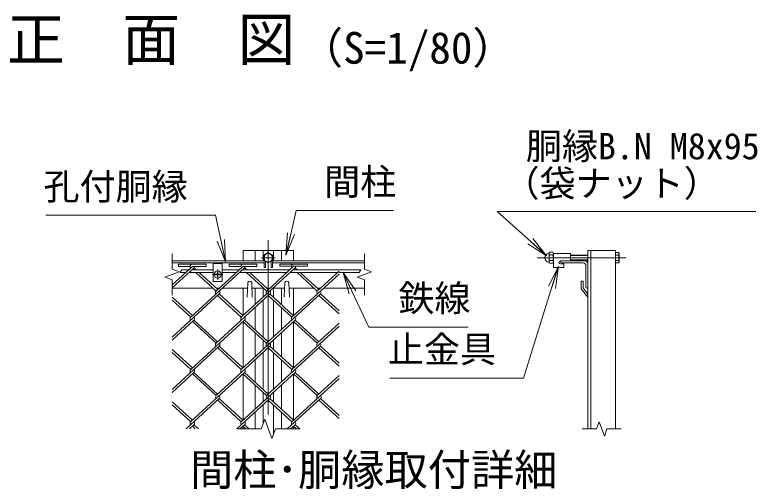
# Model space of a CAD drawing. Units: millimetres at full size; details may follow other scales. Extents: x -16800 to 16800, y -11880 to 11880.
# Drawn here: x -9378 to -3978, y -7695 to -4239 of the extents above; entities that cross this region are included whole.
import ezdxf
from ezdxf.enums import TextEntityAlignment as Align

# ---------------------------------------------------------------- set-up
doc = ezdxf.new("R2010")
doc.units = ezdxf.units.MM
doc.header["$LTSCALE"] = 40
doc.linetypes.add('USER1', pattern=[50.8, 31.75, -6.35, 6.35, -6.35])
for name, color, linetype, lineweight in [('0-0_D-STR1', 1, 'Continuous', 18), ('0-1_D-BMK', 2, 'USER1', 13), ('0-2_D-STR3', 3, 'Continuous', 13), ('0-6_D-STR-DIM', 7, 'Continuous', 13), ('0-7_0', 7, 'Continuous', 18), ('0-9_D-STR-TXT', 7, 'Continuous', 13), ('0-A_D-STR2', 7, 'Continuous', 13), ('0-B_D-TTL-TXT', 7, 'Continuous', 13)]:
    doc.layers.add(name, color=color, linetype=linetype, lineweight=lineweight)
doc.styles.add('ＭＳ ゴシック', font='')
doc.styles.get('ＭＳ ゴシック').set_extended_font_data('MS Gothic')

# ---------------------------------------------------------------- blocks, each defined once
blk = doc.blocks.new('_Open')
at = {"layer": '0-7_0'}
blk.add_line((-40, 6.67), (0, 0), dxfattribs=at)
blk.add_lwpolyline([(-40, -6.67), (0, 0), (-40, 0)], dxfattribs=at)

msp = doc.modelspace()

# ---------------------------------------------------------------- linework, layer by layer
at = {"layer": '0-0_D-STR1'}
for p, q in [((-7713.9, -5956.57), (-7348.9, -5956.57)), ((-7713.9, -6031.57), (-7713.9, -5956.57)), ((-7626.4, -6031.57), (-7626.4, -5956.57)), ((-7568.9, -5956.57), (-7568.9, -6031.57)), ((-7493.9, -5956.57), (-7493.9, -6031.57)), ((-7436.4, -6031.57), (-7436.4, -5956.57)), ((-7348.9, -6031.57), (-7348.9, -5956.57)), ((-5202.79, -7256.57), (-5202.79, -5956.57)), ((-5202.79, -5956.57), (-5002.79, -5956.57)), ((-5182.79, -7256.57), (-5182.79, -5956.57)), ((-5002.79, -7256.57), (-5002.79, -5956.57)), ((-8231.4, -6031.57), (-7562.65, -6031.57)), ((-8231.4, -6046.57), (-7562.65, -6046.57)), ((-7500.15, -6031.57), (-6831.4, -6031.57)), ((-7500.15, -6046.57), (-6831.4, -6046.57)), ((-5402.79, -6031.57), (-5227.79, -6031.57)), ((-5402.79, -6036.57), (-5402.79, -6031.57)), ((-5392.79, -6046.57), (-5240.29, -6046.57)), ((-5217.79, -6069.07), (-5217.79, -6221.57)), ((-5202.79, -6056.57), (-5202.79, -6231.57)), ((-7681.4, -6189.68), (-7685.15, -6297.18)), ((-7651.4, -6189.68), (-7647.65, -6297.18)), ((-7411.4, -6189.68), (-7415.15, -6297.18)), ((-7381.4, -6189.68), (-7377.65, -6297.18)), ((-5252.79, -6179.68), (-5252.79, -6234.68)), ((-5237.79, -6179.68), (-5252.79, -6179.68)), ((-5237.79, -6179.68), (-5237.79, -6229.07)), ((-8231.4, -6231.57), (-7933.51, -6231.57)), ((-7909.82, -6231.57), (-7890.25, -6231.57)), ((-7867.16, -6231.57), (-7682.86, -6231.57)), ((-7713.9, -6428.93), (-7713.9, -6231.57)), ((-7564.87, -6231.57), (-7649.94, -6231.57)), ((-7626.4, -6348.75), (-7626.4, -6231.57)), ((-7568.9, -6231.57), (-7568.9, -6296.06)), ((-7521.62, -6231.57), (-7541.19, -6231.57)), ((-7412.86, -6231.57), (-7498.53, -6231.57)), ((-7493.9, -6231.57), (-7493.9, -6296.6)), ((-7436.4, -6349.29), (-7436.4, -6231.57)), ((-7196.23, -6231.57), (-7379.94, -6231.57)), ((-7348.9, -6429.47), (-7348.9, -6231.57)), ((-7152.98, -6231.57), (-7172.55, -6231.57)), ((-6831.4, -6231.57), (-7129.29, -6231.57)), ((-5252.79, -6234.68), (-5202.79, -6297.18)), ((-5237.79, -6229.07), (-5202.79, -6274.32)), ((-5207.79, -6231.57), (-5202.79, -6231.57)), ((-7568.9, -6317.76), (-7568.9, -6587.32)), ((-7626.4, -6534.63), (-7626.4, -6370.45)), ((-7493.9, -6318.3), (-7493.9, -6586.83)), ((-7436.4, -6534.14), (-7436.4, -6370.99)), ((-7713.9, -6810.13), (-7713.9, -6476.15)), ((-7348.9, -6810.62), (-7348.9, -6475.67)), ((-7626.4, -6729.95), (-7626.4, -6556.33)), ((-7436.4, -6730.44), (-7436.4, -6555.84)), ((-7568.9, -6609.02), (-7568.9, -6677.26)), ((-7493.9, -6608.53), (-7493.9, -6677.75)), ((-7568.9, -6698.96), (-7568.9, -6968.52)), ((-7493.9, -6699.45), (-7493.9, -6968.03)), ((-7626.4, -6915.83), (-7626.4, -6751.65)), ((-7436.4, -6915.34), (-7436.4, -6752.14)), ((-7713.9, -7191.32), (-7713.9, -6857.35)), ((-7348.9, -7191.81), (-7348.9, -6856.86)), ((-7626.4, -7111.15), (-7626.4, -6937.53)), ((-7436.4, -7111.63), (-7436.4, -6937.04)), ((-7568.9, -6990.22), (-7568.9, -7058.46)), ((-7493.9, -6989.73), (-7493.9, -7058.95)), ((-7568.9, -7080.16), (-7568.9, -7218.65)), ((-7493.9, -7080.65), (-7493.9, -7294.5)), ((-7626.4, -7256.57), (-7626.4, -7132.85)), ((-7436.4, -7256.57), (-7436.4, -7133.34)), ((-7713.9, -7256.57), (-7713.9, -7238.55)), ((-7348.9, -7256.57), (-7348.9, -7238.06))]:
    msp.add_line(p, q, dxfattribs=at)
for centre, radius, start, end in [((-5392.79, -6036.57), 10, 180, 270), ((-5240.29, -6069.07), 22.5, 0, 90), ((-5227.79, -6056.57), 25, 0, 90), ((-7666.4, -6195.93), 16.25, 22.61986, 157.38014), ((-7396.4, -6195.93), 16.25, 22.61986, 157.38014), ((-5207.79, -6221.57), 10, 180, 270)]:
    msp.add_arc(centre, radius, start, end, dxfattribs=at)
at = {"layer": '0-1_D-BMK'}
for p, q in [((-7531.4, -5881.57), (-7531.4, -7256.57)), ((-7481.4, -6009.07), (-7581.4, -6009.07)), ((-5573.95, -6009.07), (-4927.79, -6009.07)), ((-7900.04, -6094.37), (-7900.04, -6168.77)), ((-7937.24, -6131.57), (-7862.84, -6131.57))]:
    msp.add_line(p, q, dxfattribs=at)
at = {"layer": '0-2_D-STR3'}
for p, q in [((-5486.54, -5977.9), (-5486.54, -6039.63)), ((-5486.54, -5977.9), (-5486.54, -6039.63)), ((-5459.04, -5968.57), (-5481.54, -5968.57)), ((-5481.54, -5988.82), (-5459.04, -5988.82)), ((-5454.04, -5977.9), (-5454.04, -6039.63)), ((-5454.04, -5977.9), (-5454.04, -6039.63)), ((-5454.04, -5979.07), (-5329.04, -5979.07)), ((-5454.04, -5979.07), (-5454.04, -6079.07)), ((-5329.04, -5979.07), (-5329.04, -6031.57)), ((-5202.79, -5989.07), (-5329.04, -5989.07)), ((-5202.79, -5992.82), (-5329.04, -5992.82)), ((-5002.79, -5971.55), (-4979.77, -5971.55)), ((-5002.79, -5971.55), (-5002.79, -6046.6)), ((-5002.79, -5990.31), (-4979.77, -5990.31)), ((-4976.29, -5977.57), (-4979.77, -5971.55)), ((-4976.29, -5977.57), (-4976.29, -6040.57)), ((-7562.65, -6028.56), (-7562.65, -6079.07)), ((-7552.65, -6034.33), (-7552.65, -6079.07)), ((-7510.15, -6034.33), (-7510.15, -6079.07)), ((-7500.15, -6028.56), (-7500.15, -6079.07)), ((-5481.54, -6029.32), (-5459.04, -6029.32)), ((-5402.79, -6031.57), (-5329.04, -6031.57)), ((-5202.79, -6025.32), (-5329.04, -6025.32)), ((-5202.79, -6029.07), (-5329.04, -6029.07)), ((-5002.79, -6027.84), (-4979.77, -6027.84)), ((-5002.79, -6046.6), (-4979.77, -6046.6)), ((-4976.29, -6040.57), (-4979.77, -6046.6)), ((-8161.1, -6096.57), (-8111.57, -6096.57)), ((-8087.88, -6096.57), (-7932.54, -6096.57)), ((-7932.54, -6181.57), (-7932.54, -6051.57)), ((-7867.54, -6096.57), (-7742.93, -6096.57)), ((-7719.84, -6096.57), (-7374.29, -6096.57)), ((-7562.65, -6079.07), (-7552.65, -6079.07)), ((-7510.15, -6079.07), (-7500.15, -6079.07)), ((-7351.2, -6096.57), (-6857.21, -6096.57)), ((-5459.04, -6049.57), (-5481.54, -6049.57)), ((-5454.04, -6079.07), (-5379.04, -6079.07)), ((-5402.79, -6054.07), (-5379.04, -6054.07)), ((-5379.04, -6054.07), (-5379.04, -6079.07)), ((-8172.65, -6116.57), (-8133.39, -6116.57)), ((-8109.71, -6116.57), (-7932.54, -6116.57)), ((-7909.18, -6129.61), (-7916.79, -6129.74)), ((-7916.79, -6129.74), (-7916.79, -6133.4)), ((-7916.79, -6129.74), (-7916.79, -6133.4)), ((-7909.18, -6133.53), (-7916.79, -6133.4)), ((-7904.54, -6127.25), (-7909.18, -6129.61)), ((-7904.54, -6135.9), (-7909.18, -6133.53)), ((-7904.45, -6127.16), (-7902, -6122.55)), ((-7904.45, -6135.99), (-7902, -6140.6)), ((-7901.87, -6114.82), (-7902, -6122.55)), ((-7901.87, -6148.32), (-7902, -6140.6)), ((-7901.99, -6114.82), (-7898.21, -6114.82)), ((-7901.87, -6148.32), (-7898.21, -6148.32)), ((-7898.21, -6114.82), (-7898.08, -6122.55)), ((-7898.21, -6148.32), (-7898.08, -6140.6)), ((-7895.63, -6127.16), (-7898.08, -6122.55)), ((-7895.63, -6135.99), (-7898.08, -6140.6)), ((-7895.53, -6127.25), (-7890.89, -6129.61)), ((-7895.53, -6135.9), (-7890.89, -6133.53)), ((-7890.89, -6133.53), (-7883.29, -6133.4)), ((-7867.54, -6116.57), (-7764.75, -6116.57)), ((-7741.66, -6116.57), (-7396.12, -6116.57)), ((-7373.02, -6116.57), (-7027.48, -6116.57)), ((-7015.99, -6116.57), (-6868.75, -6116.57)), ((-7867.54, -6181.57), (-7932.54, -6181.57))]:
    msp.add_line(p, q, dxfattribs=at)
msp.add_lwpolyline([(-7498.9, -5990.31), (-7531.4, -5971.55), (-7563.9, -5990.31), (-7563.9, -6027.84), (-7531.4, -6046.6), (-7498.9, -6027.84)], close=True, dxfattribs=at)
for points in [[(-7932.54, -6051.57), (-7867.54, -6051.57), (-7867.54, -6181.57)], [(-7890.89, -6129.61), (-7883.29, -6129.74), (-7883.29, -6133.4)]]:
    msp.add_lwpolyline(points, dxfattribs=at)
for centre, radius in [((-7531.4, -6009.07), 31.25), ((-7900.04, -6131.57), 26.25)]:
    msp.add_circle(centre, radius, dxfattribs=at)
for centre, radius, start, end in [((-5484.04, -6009.07), 32.5, 97.16806, 262.83194), ((-5488.4, -5974.35), 2.5, 277.16806, 350.16084), ((-5473.85, -5978.7), 12.71, 127.21089, 232.78911), ((-5443.03, -6009.07), 43.51, 152.26063, 207.73937), ((-5466.72, -5978.7), 12.71, 307.21089, 52.78911), ((-5497.54, -6009.07), 43.51, 332.26063, 27.73937), ((-4993.48, -5980.93), 16.61, 325.61585, 34.38415), ((-5038.96, -6009.07), 62.1, 342.4121, 17.5879), ((-5488.4, -6043.8), 2.5, 16.57981, 82.83194), ((-5473.79, -6039.45), 12.75, 127.42505, 232.57495), ((-5466.78, -6039.45), 12.75, 307.42505, 52.57495), ((-5402.79, -6042.82), 11.25, 90, 270), ((-4993.48, -6037.22), 16.61, 325.61585, 34.38415)]:
    msp.add_arc(centre, radius, start, end, dxfattribs=at)
at = {"layer": '0-6_D-STR-DIM'}
for p, q in [((-8231.4, -5981.57), (-8231.4, -6093.09)), ((-6831.4, -5981.57), (-6831.4, -6093.09)), ((-8178.54, -6112.33), (-8231.4, -6093.09)), ((-8161.1, -6096.57), (-8172.65, -6116.57)), ((-6857.21, -6096.57), (-6868.75, -6116.57)), ((-8284.26, -6150.81), (-8178.54, -6112.33)), ((-8231.4, -6170.05), (-8284.26, -6150.81)), ((-8231.4, -6170.05), (-8231.4, -6281.57)), ((-6831.4, -6170.05), (-6831.4, -6281.57)), ((-7582.7, -7256.57), (-7557.05, -7186.1)), ((-7557.05, -7186.1), (-7505.75, -7327.05)), ((-5122.02, -7203.71), (-5141.26, -7256.57)), ((-5083.55, -7309.43), (-5122.02, -7203.71)), ((-7582.7, -7256.57), (-7761.4, -7256.57)), ((-7505.75, -7327.05), (-7480.1, -7256.57)), ((-7301.4, -7256.57), (-7480.1, -7256.57)), ((-5244.04, -7256.57), (-5141.26, -7256.57)), ((-5064.31, -7256.57), (-5083.55, -7309.43)), ((-5064.31, -7256.57), (-4961.54, -7256.57))]:
    msp.add_line(p, q, dxfattribs=at)
msp.add_lwpolyline([(-6831.4, -6170.05), (-6884.26, -6150.81), (-6778.54, -6112.33), (-6831.4, -6093.09)], dxfattribs=at)
at = {"layer": '0-9_D-STR-TXT'}
for points in [[(-6618.66, -5664.42), (-7327.94, -5664.42), (-7402.09, -5987.05)], [(-9152.36, -5699.66), (-7916.18, -5699.66), (-7842.92, -6036.25)], [(-3980.96, -5672.09), (-5864.86, -5672.09), (-5505.33, -5992.53)], [(-6647.19, -6886.91), (-5671.92, -6886.91), (-5418.82, -6073.84)], [(-6074.96, -6514.6), (-6798.45, -6514.6), (-6985.56, -6118.38)]]:
    msp.add_lwpolyline(points, dxfattribs=at)
at = {"layer": '0-A_D-STR2'}
for p, q in [((-8084.36, -6071.64), (-8231.4, -6206.38)), ((-8072.52, -6082.49), (-8231.4, -6228.08)), ((-8184.36, -6071.64), (-8184.36, -6055.64)), ((-8184.36, -6055.64), (-7984.36, -6055.64)), ((-8184.36, -6071.64), (-8100.42, -6071.64)), ((-7704.18, -6082.22), (-8096.47, -6441.69)), ((-8084.36, -6071.64), (-7984.36, -6071.64)), ((-8080.83, -6096.57), (-8084.36, -6093.34)), ((-8057.15, -6096.57), (-8072.52, -6082.49)), ((-7984.36, -6071.64), (-7984.36, -6055.64)), ((-7715.72, -6071.64), (-7911.88, -6251.39)), ((-7815.72, -6071.64), (-7815.72, -6055.64)), ((-7815.72, -6055.64), (-7615.72, -6055.64)), ((-7815.72, -6071.64), (-7731.78, -6071.64)), ((-7335.54, -6082.22), (-7727.83, -6441.69)), ((-7712.2, -6096.57), (-7716.02, -6093.07)), ((-7715.72, -6071.64), (-7615.72, -6071.64)), ((-7688.51, -6096.57), (-7704.18, -6082.22)), ((-7615.72, -6071.64), (-7615.72, -6055.64)), ((-7346.81, -6071.39), (-7543.24, -6251.39)), ((-7446.81, -6071.39), (-7446.81, -6055.39)), ((-7446.81, -6055.39), (-7246.81, -6055.39)), ((-7446.81, -6071.39), (-7362.87, -6071.39)), ((-7343.56, -6096.57), (-7347.38, -6093.07)), ((-7346.81, -6071.39), (-7246.81, -6071.39)), ((-7319.87, -6096.57), (-7335.54, -6082.22)), ((-7246.81, -6071.39), (-7246.81, -6055.39)), ((-7911.88, -6251.39), (-8059.01, -6116.57)), ((-7900.04, -6240.54), (-8035.33, -6116.57)), ((-7543.24, -6251.39), (-7690.37, -6116.57)), ((-7531.4, -6240.54), (-7666.69, -6116.57)), ((-7015.99, -6127.75), (-7358.92, -6441.99)), ((-7174.6, -6251.39), (-7321.73, -6116.57)), ((-7162.76, -6240.54), (-7298.05, -6116.57)), ((-7015.99, -6106.04), (-7174.6, -6251.39)), ((-7888.49, -6272.82), (-8231.4, -6587.04)), ((-8084.63, -6430.84), (-8231.4, -6296.35)), ((-7519.86, -6272.82), (-7912.15, -6632.29)), ((-7727.83, -6441.69), (-7900.31, -6283.64)), ((-7715.99, -6430.84), (-7888.46, -6272.79)), ((-7151.22, -6272.82), (-7543.51, -6632.29)), ((-7358.92, -6441.99), (-7531.7, -6283.67)), ((-7347.08, -6431.14), (-7519.86, -6272.82)), ((-7015.99, -6418.44), (-7163.06, -6283.67)), ((-7015.99, -6396.74), (-7151.22, -6272.82)), ((-8096.47, -6441.69), (-8231.4, -6318.05)), ((-8072.78, -6463.39), (-8231.4, -6608.74)), ((-7704.15, -6463.39), (-8096.47, -6822.89)), ((-7912.15, -6632.29), (-8084.63, -6474.24)), ((-7900.31, -6621.44), (-8072.78, -6463.39)), ((-7335.54, -6463.42), (-7727.83, -6822.89)), ((-7543.51, -6632.29), (-7715.99, -6474.24)), ((-7531.67, -6621.44), (-7704.15, -6463.39)), ((-7174.9, -6632.32), (-7346.35, -6475.22)), ((-7163.06, -6621.47), (-7335.54, -6463.42)), ((-7015.99, -6508.4), (-7359.19, -6822.89)), ((-7015.99, -6486.7), (-7174.9, -6632.32)), ((-7888.46, -6653.99), (-8231.4, -6968.23)), ((-8084.63, -6812.04), (-8231.4, -6677.54)), ((-7519.83, -6653.99), (-7912.15, -7013.49)), ((-7727.83, -6822.89), (-7899.27, -6665.79)), ((-7715.99, -6812.04), (-7888.46, -6653.99)), ((-7151.22, -6654.02), (-7543.51, -7013.49)), ((-7359.19, -6822.89), (-7531.67, -6664.84)), ((-7347.35, -6812.04), (-7519.83, -6653.99)), ((-7015.99, -6799.64), (-7163.06, -6664.87)), ((-7015.99, -6777.93), (-7151.22, -6654.02)), ((-8096.47, -6822.89), (-8231.4, -6699.24)), ((-8072.78, -6844.59), (-8231.4, -6989.94)), ((-7704.15, -6844.59), (-8094.43, -7202.22)), ((-7912.15, -7013.49), (-8084.63, -6855.44)), ((-7900.31, -7002.64), (-8072.79, -6844.59)), ((-7335.51, -6844.59), (-7727.83, -7204.09)), ((-7543.51, -7013.49), (-7715.99, -6855.44)), ((-7531.67, -7002.64), (-7704.15, -6844.59)), ((-7174.87, -7013.49), (-7347.35, -6855.44)), ((-7163.03, -7002.64), (-7335.51, -6844.59)), ((-7015.99, -6889.6), (-7359.22, -7204.11)), ((-7015.99, -6867.9), (-7174.87, -7013.49)), ((-8084.63, -7193.24), (-8231.4, -7058.74)), ((-7888.46, -7035.19), (-8130.06, -7256.57)), ((-7727.83, -7204.09), (-7899.27, -7046.99)), ((-7715.99, -7193.24), (-7888.46, -7035.19)), ((-7519.83, -7035.19), (-7761.42, -7256.57)), ((-7359.19, -7204.09), (-7531.67, -7046.04)), ((-7347.35, -7193.24), (-7519.83, -7035.19)), ((-7015.99, -7180.83), (-7163.06, -7046.07)), ((-8096.47, -7204.08), (-8231.4, -7080.44)), ((-8072.78, -7225.79), (-8106.38, -7256.57)), ((-8039.19, -7256.57), (-8072.79, -7225.79)), ((-7704.15, -7225.79), (-7737.74, -7256.57)), ((-7670.55, -7256.57), (-7704.15, -7225.79)), ((-7335.51, -7225.79), (-7369.1, -7256.57)), ((-7301.91, -7256.57), (-7335.51, -7225.79)), ((-8062.87, -7256.57), (-8084.63, -7236.64)), ((-7694.23, -7256.57), (-7715.99, -7236.64)), ((-7325.59, -7256.57), (-7347.35, -7236.64))]:
    msp.add_line(p, q, dxfattribs=at)
msp.add_lwpolyline([(-7015.99, -7159.13), (-7151.22, -7035.22), (-7392.79, -7256.57)], dxfattribs=at)
for centre, start, end in [((-8084.36, -6071.64), 95, 222.5), ((-8084.36, -6071.64), 317.5, 0), ((-7715.72, -6071.64), 85, 222.5), ((-7715.72, -6071.64), 317.5, 0), ((-7346.81, -6071.39), 85, 222.5), ((-7347.08, -6071.64), 317.5, 0.89905), ((-7900.04, -6262.24), 137.5, 222.5), ((-7900.04, -6262.24), 317.5, 42.5), ((-7531.4, -6262.24), 137.5, 222.5), ((-7531.4, -6262.24), 317.5, 42.5), ((-7162.76, -6262.24), 137.5, 222.5), ((-7162.76, -6262.24), 317.5, 42.5), ((-8084.36, -6452.84), 137.5, 222.5), ((-8084.36, -6452.84), 317.5, 42.5), ((-7715.72, -6452.84), 137.5, 222.5), ((-7715.72, -6452.84), 317.5, 42.5), ((-7347.08, -6452.84), 137.5, 222.5), ((-7347.08, -6452.84), 317.5, 42.5), ((-7900.31, -6643.14), 137.5, 222.5), ((-7900.31, -6643.14), 317.5, 42.5), ((-7531.4, -6643.44), 137.5, 222.5), ((-7531.4, -6643.44), 317.5, 42.5), ((-7162.76, -6643.44), 137.5, 222.5), ((-7162.76, -6643.44), 317.5, 42.5), ((-8084.66, -6833.77), 137.5, 222.5), ((-8084.66, -6833.77), 317.5, 42.5), ((-7716.02, -6833.77), 137.5, 222.5), ((-7716.02, -6833.77), 317.5, 42.5), ((-7347.38, -6833.77), 137.5, 222.5), ((-7347.38, -6833.77), 317.5, 42.5), ((-7899.27, -7025.28), 137.5, 222.5), ((-7899.27, -7025.28), 317.5, 42.5), ((-7530.37, -7025.58), 137.5, 222.5), ((-7530.37, -7025.58), 317.5, 42.5), ((-7161.73, -7025.58), 137.5, 222.5), ((-7161.73, -7025.58), 317.5, 42.5), ((-8084.66, -7214.96), 137.5, 222.5), ((-8084.66, -7214.96), 317.5, 42.5), ((-7716.02, -7214.96), 137.5, 222.5), ((-7716.02, -7214.96), 317.5, 42.5), ((-7347.38, -7214.96), 137.5, 222.5), ((-7347.38, -7214.96), 317.5, 42.5)]:
    msp.add_arc(centre, 16.06, start, end, dxfattribs=at)

# ---------------------------------------------------------------- block references
at = {"layer": '0-9_D-STR-TXT', "xscale": 4, "yscale": 4}
for p, rotation in [((-7402.54, -5989), 257.05652), ((-7842.5, -6038.21), 282.27872), ((-5503.84, -5993.87), 318.28965), ((-5418.23, -6071.93), 72.70943), ((-6986.41, -6116.57), 115.27885)]:
    msp.add_blockref('_Open', p, dxfattribs=dict(at, rotation=rotation))

# ---------------------------------------------------------------- texts
at = {"layer": '0-9_D-STR-TXT', "style": 'ＭＳ ゴシック'}
for s, p in [('胴縁B.N M8x95', (-5655.08, -5349.19)), ('間柱', (-7124.25, -5609.51)), ('（袋ナット）', (-5817.51, -5620.73)), ('孔付胴縁', (-9168.61, -5643.74)), ('鉄線', (-6583.59, -6457.15)), ('止金具', (-6660.39, -6829.97))]:
    msp.add_text(s, height=192.4, dxfattribs=at).set_placement(p, align=Align.BOTTOM_LEFT)
at = {"layer": '0-B_D-TTL-TXT', "style": 'ＭＳ ゴシック'}
for s, height, p in [('正\u3000面\u3000図', 307.9, (-9433.96, -4664.11)), ('（S=1/80）', 230.8, (-7301.27, -4663.92)), ('間柱･胴縁取付詳細', 230.8, (-8101.57, -7738.8))]:
    msp.add_text(s, height=height, dxfattribs=at).set_placement(p, align=Align.BOTTOM_LEFT)

doc.saveas('drawing.dxf')
